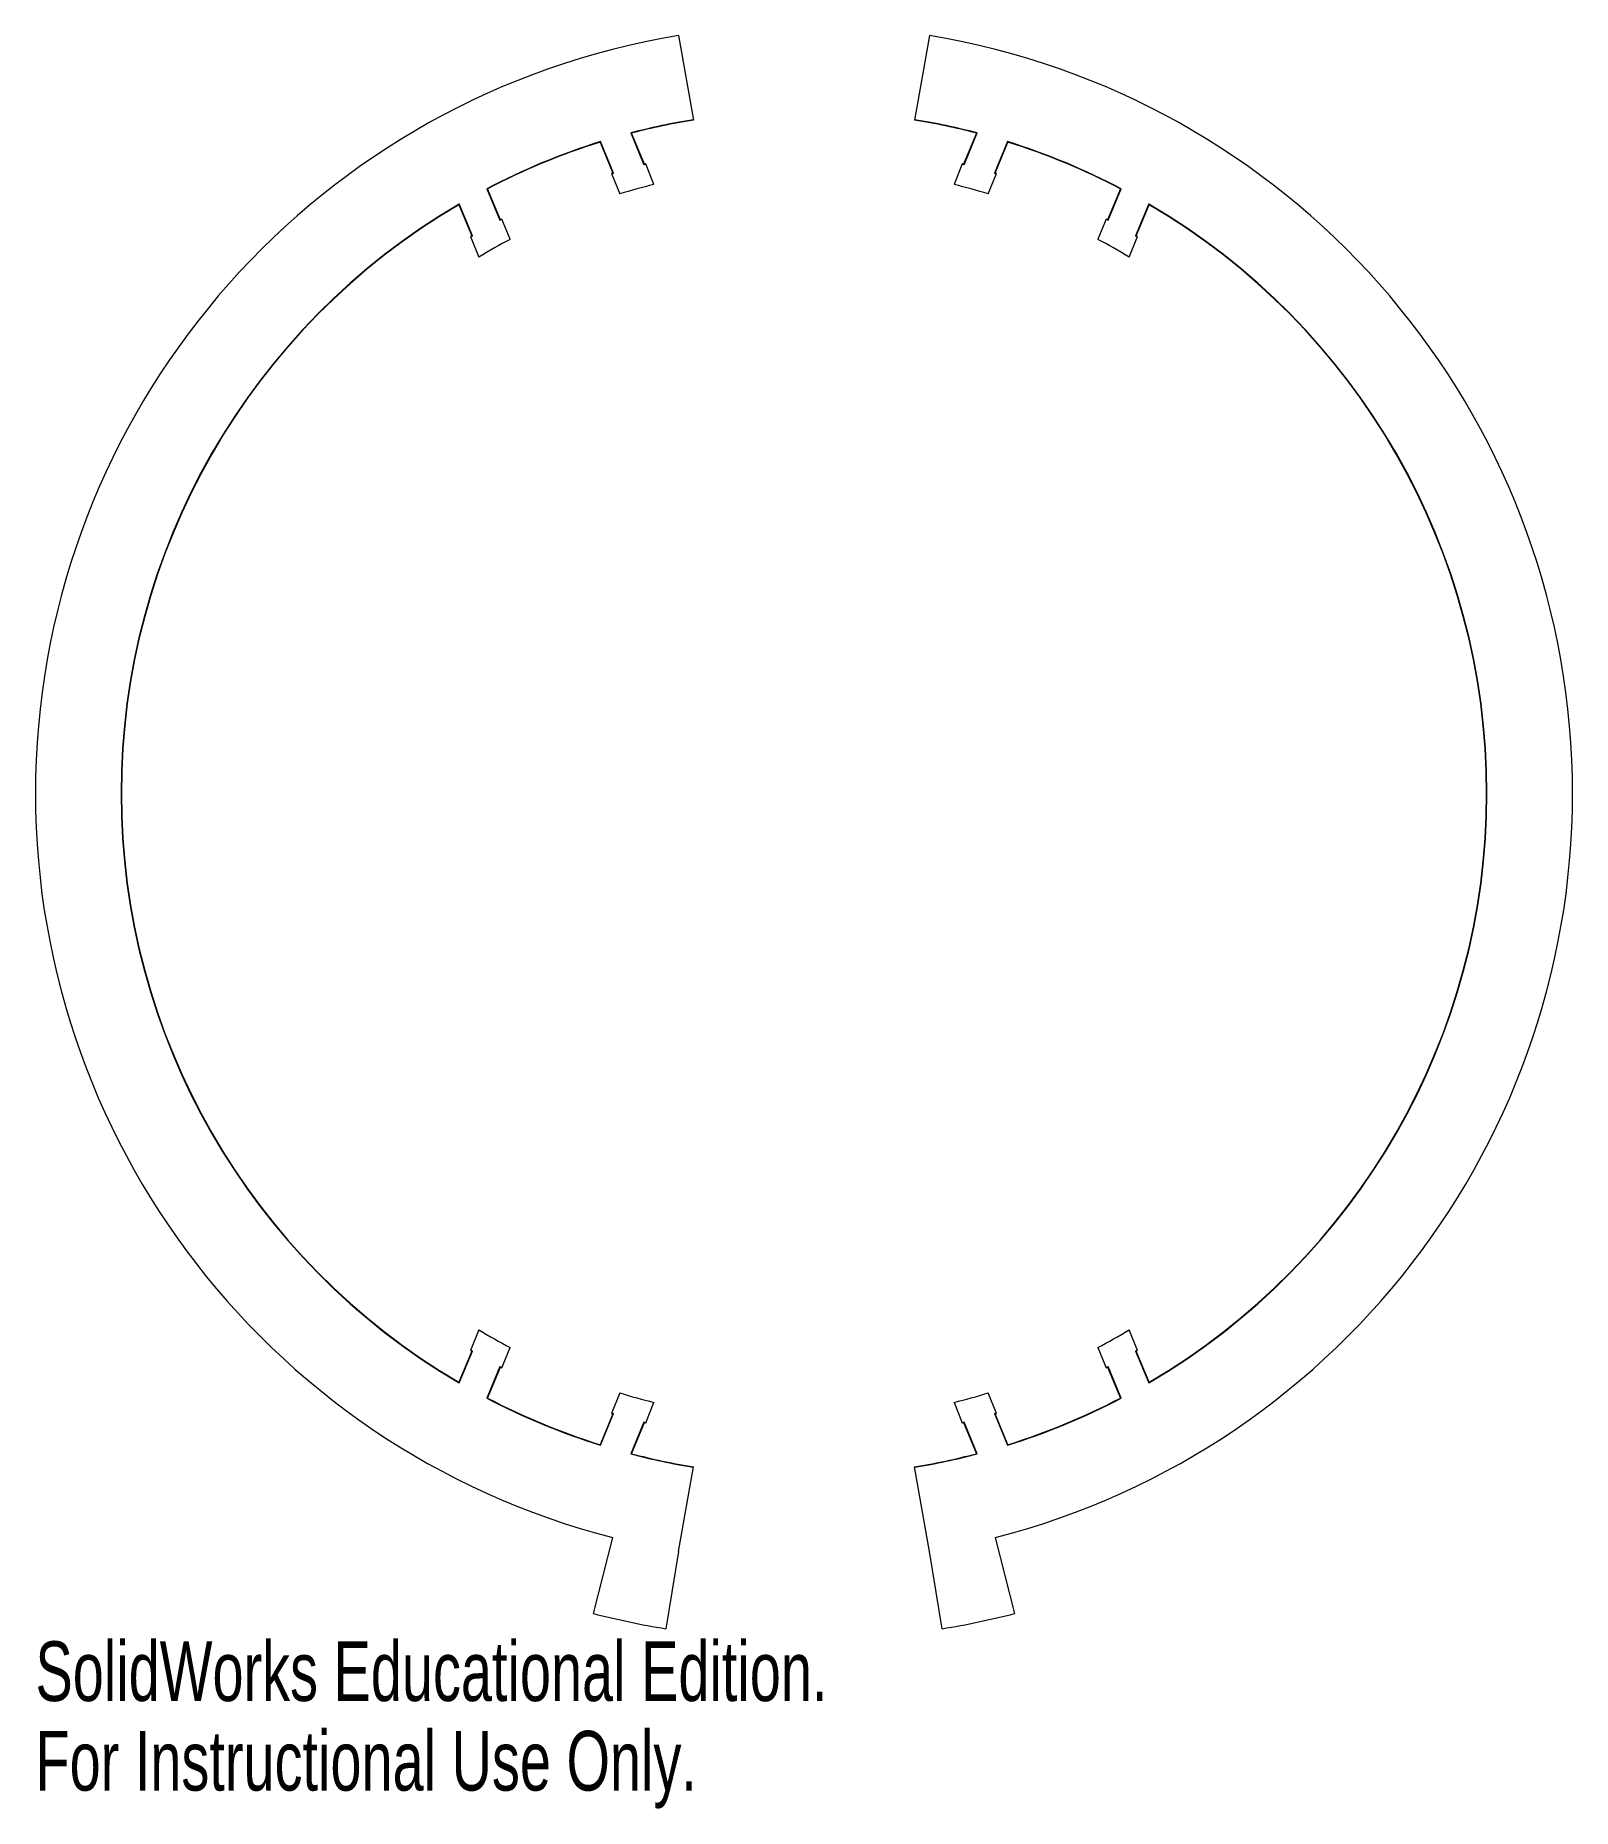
# Model space of a CAD drawing. Header units: inches. Extents: x -2.45 to 2.45, y -3.24 to 2.42.
import ezdxf

# ---------------------------------------------------------------- set-up
doc = ezdxf.new("R2010")
doc.units = ezdxf.units.IN
doc.header["$MEASUREMENT"] = 0
doc.styles.add('SLDTEXTSTYLE0', font='TXT', dxfattribs={"width": 0.7})

msp = doc.modelspace()

# ---------------------------------------------------------------- linework, layer by layer
at = {"color": 7, "linetype": 'Continuous', "lineweight": 15}
for p, q in [((-0.4, 2.4171), (-0.3525, 2.1475)), ((0.4, 2.4171), (0.3525, 2.1475)), ((-0.5495, 2.1057), (-0.5521, 2.1062)), ((-0.5521, 2.1062), (-0.5101, 2.0049)), ((-0.5083, 2.0065), (-0.5495, 2.1057)), ((0.5495, 2.1057), (0.5083, 2.0065)), ((0.5101, 2.0049), (0.5521, 2.1062)), ((0.5521, 2.1062), (0.5495, 2.1057)), ((-0.6486, 2.0785), (-0.6503, 2.0768)), ((-0.6503, 2.0768), (-0.6095, 1.9781)), ((-0.6069, 1.9778), (-0.6486, 2.0785)), ((0.6486, 2.0785), (0.6069, 1.9778)), ((0.6095, 1.9781), (0.6503, 2.0768)), ((0.6503, 2.0768), (0.6486, 2.0785)), ((-0.5036, 2.0066), (-0.5101, 2.0049)), ((-0.5101, 2.0049), (-0.5083, 2.0065)), ((-0.5039, 2.0076), (-0.5083, 2.0065)), ((-0.4788, 1.9418), (-0.5039, 2.0076)), ((0.5039, 2.0076), (0.4788, 1.9418)), ((0.5101, 2.0049), (0.5036, 2.0066)), ((0.5083, 2.0065), (0.5039, 2.0076)), ((0.5083, 2.0065), (0.5101, 2.0049)), ((-1.0087, 1.9284), (-1.0111, 1.9283)), ((-1.0111, 1.9283), (-0.9694, 1.8276)), ((-0.9678, 1.8297), (-1.0087, 1.9284)), ((-0.6095, 1.9781), (-0.6138, 1.9768)), ((-0.6138, 1.9768), (-0.587, 1.9119)), ((-0.6069, 1.9778), (-0.6134, 1.9758)), ((-0.6095, 1.9781), (-0.6069, 1.9778)), ((0.587, 1.9119), (0.6138, 1.9768)), ((0.6069, 1.9778), (0.6095, 1.9781)), ((0.6134, 1.9758), (0.6069, 1.9778)), ((0.6138, 1.9768), (0.6095, 1.9781)), ((1.0087, 1.9284), (0.9678, 1.8297)), ((0.9694, 1.8276), (1.0111, 1.9283)), ((1.0111, 1.9283), (1.0087, 1.9284)), ((-1.0989, 1.8797), (-1.1005, 1.8775)), ((-1.1005, 1.8775), (-1.0593, 1.7783)), ((-1.057, 1.7784), (-1.0989, 1.8797)), ((1.0989, 1.8797), (1.057, 1.7784)), ((1.0593, 1.7783), (1.1005, 1.8775)), ((1.1005, 1.8775), (1.0989, 1.8797)), ((-0.9633, 1.8308), (-0.9694, 1.8276)), ((-0.9694, 1.8276), (-0.9678, 1.8297)), ((-0.9637, 1.8318), (-0.9678, 1.8297)), ((-0.9369, 1.767), (-0.9637, 1.8318)), ((0.9637, 1.8318), (0.9369, 1.767)), ((0.9694, 1.8276), (0.9633, 1.8308)), ((0.9678, 1.8297), (0.9637, 1.8318)), ((0.9678, 1.8297), (0.9694, 1.8276)), ((-1.0593, 1.7783), (-1.0633, 1.7759)), ((-1.0633, 1.7759), (-1.0363, 1.7106)), ((-1.057, 1.7784), (-1.0629, 1.7749)), ((-1.0593, 1.7783), (-1.057, 1.7784)), ((1.0363, 1.7106), (1.0633, 1.7759)), ((1.057, 1.7784), (1.0593, 1.7783)), ((1.0629, 1.7749), (1.057, 1.7784)), ((1.0633, 1.7759), (1.0593, 1.7783)), ((-1.0363, -1.7106), (-1.0633, -1.7759)), ((1.0633, -1.7759), (1.0363, -1.7106)), ((-1.0593, -1.7783), (-1.1005, -1.8775)), ((-1.0989, -1.8797), (-1.057, -1.7784)), ((-1.0633, -1.7759), (-1.0593, -1.7783)), ((-1.0629, -1.7749), (-1.057, -1.7784)), ((-1.057, -1.7784), (-1.0593, -1.7783)), ((-0.9637, -1.8318), (-0.9369, -1.767)), ((0.9369, -1.767), (0.9637, -1.8318)), ((1.057, -1.7784), (1.0629, -1.7749)), ((1.0593, -1.7783), (1.057, -1.7784)), ((1.057, -1.7784), (1.0989, -1.8797)), ((1.0593, -1.7783), (1.0633, -1.7759)), ((1.1005, -1.8775), (1.0593, -1.7783)), ((-0.9694, -1.8276), (-1.0111, -1.9283)), ((-1.0087, -1.9284), (-0.9678, -1.8297)), ((-0.9678, -1.8297), (-0.9694, -1.8276)), ((-0.9694, -1.8276), (-0.9633, -1.8308)), ((-0.9678, -1.8297), (-0.9637, -1.8318)), ((0.9633, -1.8308), (0.9694, -1.8276)), ((0.9637, -1.8318), (0.9678, -1.8297)), ((0.9694, -1.8276), (0.9678, -1.8297)), ((0.9678, -1.8297), (1.0087, -1.9284)), ((1.0111, -1.9283), (0.9694, -1.8276)), ((-1.1005, -1.8775), (-1.0989, -1.8797)), ((-0.587, -1.9119), (-0.6138, -1.9768)), ((0.6138, -1.9768), (0.587, -1.9119)), ((1.0989, -1.8797), (1.1005, -1.8775)), ((-1.0111, -1.9283), (-1.0087, -1.9284)), ((-0.6095, -1.9781), (-0.6503, -2.0768)), ((-0.6486, -2.0785), (-0.6069, -1.9778)), ((-0.6138, -1.9768), (-0.6095, -1.9781)), ((-0.6134, -1.9758), (-0.6069, -1.9778)), ((-0.6069, -1.9778), (-0.6095, -1.9781)), ((-0.5039, -2.0076), (-0.4788, -1.9418)), ((0.4788, -1.9418), (0.5039, -2.0076)), ((0.6069, -1.9778), (0.6134, -1.9758)), ((0.6095, -1.9781), (0.6069, -1.9778)), ((0.6069, -1.9778), (0.6486, -2.0785)), ((0.6095, -1.9781), (0.6138, -1.9768)), ((0.6503, -2.0768), (0.6095, -1.9781)), ((1.0087, -1.9284), (1.0111, -1.9283)), ((-0.5101, -2.0049), (-0.5521, -2.1062)), ((-0.5495, -2.1057), (-0.5083, -2.0065)), ((-0.5083, -2.0065), (-0.5101, -2.0049)), ((-0.5101, -2.0049), (-0.5036, -2.0066)), ((-0.5083, -2.0065), (-0.5039, -2.0076)), ((0.5036, -2.0066), (0.5101, -2.0049)), ((0.5039, -2.0076), (0.5083, -2.0065)), ((0.5101, -2.0049), (0.5083, -2.0065)), ((0.5083, -2.0065), (0.5495, -2.1057)), ((0.5521, -2.1062), (0.5101, -2.0049)), ((-0.6503, -2.0768), (-0.6486, -2.0785)), ((0.6486, -2.0785), (0.6503, -2.0768)), ((-0.5521, -2.1062), (-0.5495, -2.1057)), ((-0.4, -2.4171), (-0.3525, -2.1475)), ((0.4, -2.4171), (0.3525, -2.1475)), ((0.5495, -2.1057), (0.5521, -2.1062)), ((-0.6713, -2.6152), (-0.6091, -2.3731)), ((0.6091, -2.3731), (0.6713, -2.6152)), ((-0.4, -2.4171), (-0.4408, -2.6638)), ((0.4408, -2.6638), (0.4, -2.4171))]:
    msp.add_line(p, q, dxfattribs=at)
for radius, start, end in [(2.45, 99.3965, 255.6035), (2.45, 284.3965, 80.6035), (2.1773, 99.3209, 104.6885), (2.1762, 99.3206, 104.6242), (2.1762, 75.3758, 80.6794), (2.1773, 75.3115, 80.6791), (2.1773, 107.3302, 117.6698), (2.1762, 107.3877, 117.6123), (2.1773, 62.3302, 72.6698), (2.1762, 62.3877, 72.6123), (2, 103.8522, 107.0666), (2, 72.9334, 76.1478), (2.1773, 120.3115, 239.6885), (2.1762, 120.3758, 239.6242), (2.1773, 300.3115, 59.6885), (2.1762, 300.3758, 59.6242), (2, 117.9334, 121.2066), (2, 58.7934, 62.0666), (2, 238.7934, 242.0666), (2, 297.9334, 301.2066), (2, 252.9334, 256.1478), (2, 283.8522, 287.0666), (2.1773, 242.3302, 252.6698), (2.1762, 242.3877, 252.6123), (2.1773, 287.3302, 297.6698), (2.1762, 287.3877, 297.6123), (2.1773, 255.3115, 260.6791), (2.1762, 255.3758, 260.6794), (2.1762, 279.3206, 284.6242), (2.1773, 279.3209, 284.6885), (2.7, 255.6035, 260.6035), (2.7, 279.3965, 284.3965)]:
    msp.add_arc((0, 0), radius, start, end, dxfattribs=at)

# ---------------------------------------------------------------- texts
at = {"color": 7, "linetype": 'Continuous', "char_height": 0.1903, "attachment_point": 1, "style": 'SLDTEXTSTYLE0'}
for s, insert in [('SolidWorks Educational Edition.', (-2.45, -2.7039)), ('For Instructional Use Only.', (-2.45, -2.9894))]:
    msp.add_mtext(s, dxfattribs=dict(at, insert=insert))

doc.saveas('drawing.dxf')
